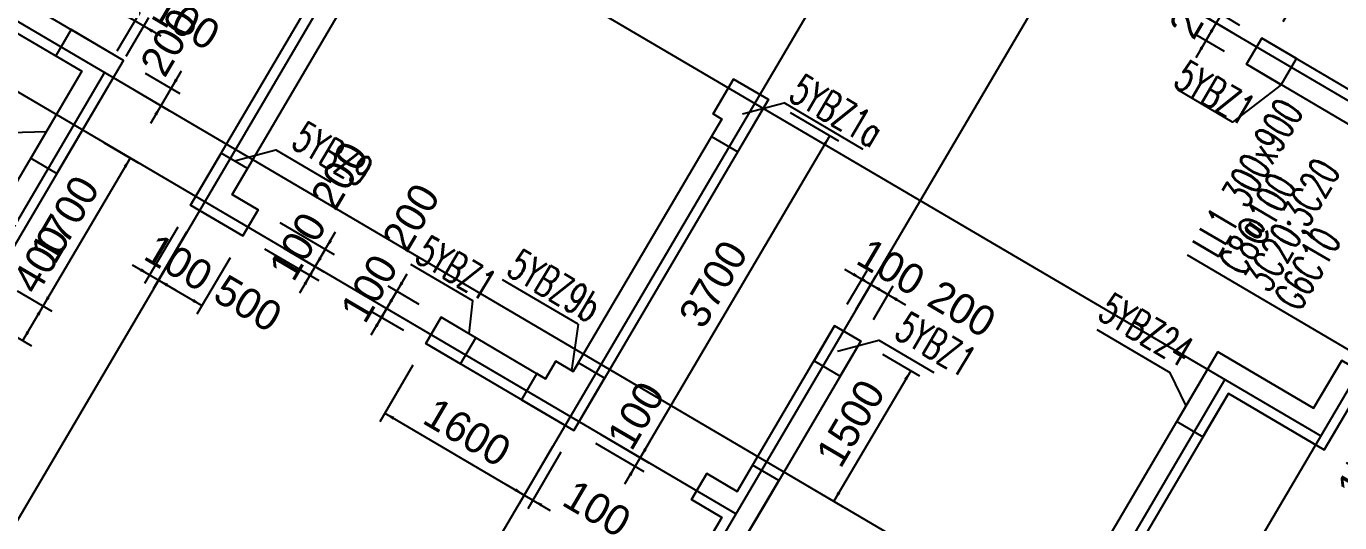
# Model space of a CAD drawing. Extents: x 387171 to 699106, y 11966 to 245688.
# Drawn here: x 515486 to 528486, y 163694 to 168611 of the extents above; entities that cross this region are included whole.
import ezdxf

# ---------------------------------------------------------------- set-up
doc = ezdxf.new("R2010")
doc.units = 0
doc.header["$LTSCALE"] = 100
doc.header["$MEASUREMENT"] = 0
doc.linetypes.add('DASHED', pattern=[19.05, 12.7, -6.35])
for name, color, linetype in [('b边缘构件', 235, 'Continuous'), ('COLU_DASH', 9, 'DASHED'), ('DOTE', 253, 'Continuous'), ('wall-主楼', 2, 'Continuous'), ('Y阴影', 254, 'Continuous'), ('小尺寸', 4, 'Continuous'), ('边缘构件标注', 1, 'Continuous')]:
    doc.layers.add(name, color=color, linetype=linetype)
doc.styles.add('hztxt', font='hztxt')
doc.styles.get("Standard").update_dxf_attribs({"font": 'standard'})
doc.dimstyles.get("Standard").update_dxf_attribs({"dimtxt": 300, "dimasz": 100, "dimexe": 100, "dimexo": 250, "dimgap": 100, "dimtad": 0, "dimtoh": 1, "dimdec": 0, "dimdsep": 46, "dimcen": 0.09, "dimclrt": 7, "dimadec": 0, "dimazin": 0, "dimtfac": 1, "dimtdec": 4, "dimtofl": 0, "dimtmove": 0, "dimatfit": 3, "dimfxl": 1, "dimtolj": 1, "dimtzin": 0, "dimarcsym": 0})

# ---------------------------------------------------------------- blocks, each defined once
blk = doc.blocks.new('*D362')
at = {"layer": '小尺寸', "color": 0, "linetype": 'ByBlock', "lineweight": -2}
for p, q in [((516663, 168147), (517006, 167945)), ((516717, 167651), (517021, 168168)), ((516562, 167974), (516904, 167773))]:
    blk.add_line(p, q, dxfattribs=at)
for points in [[(516920, 167996), (516956, 168091), (516985, 168074)], [(516818, 167823), (516782, 167729), (516753, 167746)]]:
    blk.add_solid(points, dxfattribs=at)
at = {"layer": '小尺寸', "color": 7, "linetype": 'Continuous', "lineweight": -2, "insert": (516898, 168453), "char_height": 300, "width": 566.67, "attachment_point": 5, "rotation": 59.5454, "style": 'hztxt'}
blk.add_mtext('200', dxfattribs=at)
blk = doc.blocks.new('*D3009')
at = {"layer": '小尺寸', "color": 0, "linetype": 'ByBlock', "lineweight": -2}
for p, q in [((519313, 165255), (518984, 164694)), ((519034, 164780), (520414, 163969)), ((520692, 164444), (520363, 163883))]:
    blk.add_line(p, q, dxfattribs=at)
for points in [[(519034, 164780), (519129, 164744), (519112, 164715)], [(520414, 163969), (520319, 164006), (520336, 164035)]]:
    blk.add_solid(points, dxfattribs=at)
at = {"layer": '小尺寸', "color": 7, "linetype": 'Continuous', "lineweight": -2, "insert": (519851, 164590), "char_height": 300, "width": 685, "attachment_point": 5, "rotation": 329.5454, "style": 'hztxt'}
blk.add_mtext('1600', dxfattribs=at)
blk = doc.blocks.new('*D3236')
at = {"layer": '小尺寸', "color": 0, "linetype": 'ByBlock', "lineweight": -2}
for p, q in [((520692, 164444), (520363, 163883)), ((520778, 164393), (520449, 163833)), ((520241, 164071), (520672, 163817))]:
    blk.add_line(p, q, dxfattribs=at)
for points in [[(520414, 163969), (520319, 164006), (520336, 164035)], [(520500, 163919), (520594, 163882), (520577, 163854)]]:
    blk.add_solid(points, dxfattribs=at)
at = {"layer": '小尺寸', "color": 7, "linetype": 'Continuous', "lineweight": -2, "insert": (521135, 163835), "char_height": 300, "width": 476.67, "attachment_point": 5, "rotation": 329.5454, "style": 'hztxt'}
blk.add_mtext('100', dxfattribs=at)
blk = doc.blocks.new('*D949')
at = {"layer": '小尺寸', "color": 0, "linetype": 'ByBlock', "lineweight": -2}
for p, q in [((527415, 168901), (527162, 168470)), ((527498, 168620), (527228, 168779)), ((527448, 168534), (527177, 168693))]:
    blk.add_line(p, q, dxfattribs=at)
for points in [[(527314, 168729), (527350, 168823), (527379, 168806)], [(527263, 168642), (527227, 168548), (527198, 168565)]]:
    blk.add_solid(points, dxfattribs=at)
at = {"layer": '小尺寸', "color": 7, "linetype": 'Continuous', "lineweight": -2, "insert": (527397, 169364), "char_height": 300, "width": 476.67, "attachment_point": 5, "rotation": 59.5454, "style": 'hztxt'}
blk.add_mtext('100', dxfattribs=at)
blk = doc.blocks.new('*D3665')
at = {"layer": '小尺寸', "color": 0, "linetype": 'ByBlock', "lineweight": -2}
for p, q in [((527364, 168815), (527060, 168298)), ((527448, 168534), (527177, 168693)), ((527346, 168362), (527075, 168521))]:
    blk.add_line(p, q, dxfattribs=at)
for points in [[(527263, 168642), (527299, 168737), (527328, 168720)], [(527162, 168470), (527125, 168375), (527097, 168392)]]:
    blk.add_solid(points, dxfattribs=at)
at = {"layer": '小尺寸', "color": 7, "linetype": 'Continuous', "lineweight": -2, "insert": (527081, 168825), "char_height": 300, "width": 566.67, "attachment_point": 5, "rotation": 59.5454, "style": 'hztxt'}
blk.add_mtext('200', dxfattribs=at)
blk = doc.blocks.new('*D3881')
at = {"layer": '小尺寸', "color": 0, "linetype": 'ByBlock', "lineweight": -2}
for p, q in [((527807, 169047), (528238, 168793)), ((527840, 168709), (528030, 169031)), ((527927, 168658), (528116, 168981))]:
    blk.add_line(p, q, dxfattribs=at)
for points in [[(527979, 168945), (527885, 168982), (527902, 169010)], [(528066, 168895), (528160, 168858), (528143, 168830)]]:
    blk.add_solid(points, dxfattribs=at)
at = {"layer": '小尺寸', "color": 7, "linetype": 'Continuous', "lineweight": -2, "insert": (528484, 168939), "char_height": 300, "width": 476.67, "attachment_point": 5, "rotation": 329.5454, "style": 'hztxt'}
blk.add_mtext('100', dxfattribs=at)
blk = doc.blocks.new('*D4316')
at = {"layer": '小尺寸', "color": 0, "linetype": 'ByBlock', "lineweight": -2}
for p, q in [((528979, 165023), (529439, 164753)), ((529353, 164803), (528973, 164157)), ((528599, 164377), (529059, 164106))]:
    blk.add_line(p, q, dxfattribs=at)
for points in [[(529353, 164803), (529317, 164709), (529288, 164726)], [(528973, 164157), (529009, 164252), (529038, 164235)]]:
    blk.add_solid(points, dxfattribs=at)
at = {"layer": '小尺寸', "color": 7, "linetype": 'Continuous', "lineweight": -2, "insert": (528948, 164607), "char_height": 300, "width": 566.67, "attachment_point": 5, "rotation": 59.5454, "style": 'hztxt'}
blk.add_mtext('750', dxfattribs=at)
blk = doc.blocks.new('*D2426')
at = {"layer": '小尺寸', "color": 0, "linetype": 'ByBlock', "lineweight": -2}
for p, q in [((528599, 164377), (529059, 164106)), ((529074, 164329), (528821, 163898)), ((528549, 164290), (529009, 164020))]:
    blk.add_line(p, q, dxfattribs=at)
for points in [[(528973, 164157), (529009, 164252), (529038, 164235)], [(528922, 164071), (528886, 163976), (528857, 163993)]]:
    blk.add_solid(points, dxfattribs=at)
at = {"layer": '小尺寸', "color": 7, "linetype": 'Continuous', "lineweight": -2, "insert": (528742, 164258), "char_height": 300, "width": 476.67, "attachment_point": 5, "rotation": 59.5454, "style": 'hztxt'}
blk.add_mtext('100', dxfattribs=at)
blk = doc.blocks.new('*D269')
at = {"layer": '小尺寸', "color": 0, "linetype": 'ByBlock', "lineweight": -2}
for p, q in [((521121, 164482), (521599, 164201)), ((521171, 164568), (521649, 164287)), ((521411, 164079), (521664, 164510))]:
    blk.add_line(p, q, dxfattribs=at)
for points in [[(521563, 164338), (521599, 164432), (521628, 164415)], [(521512, 164251), (521476, 164157), (521447, 164174)]]:
    blk.add_solid(points, dxfattribs=at)
at = {"layer": '小尺寸', "color": 7, "linetype": 'Continuous', "lineweight": -2, "insert": (521519, 164756), "char_height": 300, "width": 476.67, "attachment_point": 5, "rotation": 59.5454, "style": 'hztxt'}
blk.add_mtext('100', dxfattribs=at)
blk = doc.blocks.new('*D483')
at = {"layer": '小尺寸', "color": 0, "linetype": 'ByBlock', "lineweight": -2}
for p, q in [((523047, 167757), (523525, 167476)), ((521563, 164338), (523438, 167527)), ((521171, 164568), (521649, 164287))]:
    blk.add_line(p, q, dxfattribs=at)
for points in [[(523438, 167527), (523402, 167433), (523373, 167449)], [(521563, 164338), (521599, 164432), (521628, 164415)]]:
    blk.add_solid(points, dxfattribs=at)
at = {"layer": '小尺寸', "color": 7, "linetype": 'Continuous', "lineweight": -2, "insert": (522285, 166059), "char_height": 300, "width": 780, "attachment_point": 5, "rotation": 59.5454, "style": 'hztxt'}
blk.add_mtext('3700', dxfattribs=at)
blk = doc.blocks.new('*D456')
at = {"layer": '小尺寸', "color": 0, "linetype": 'ByBlock', "lineweight": -2}
for p, q in [((523960, 165364), (524325, 165150)), ((524239, 165200), (523479, 163907)), ((523200, 164071), (523565, 163856))]:
    blk.add_line(p, q, dxfattribs=at)
for points in [[(524239, 165200), (524203, 165106), (524174, 165122)], [(523479, 163907), (523515, 164002), (523544, 163985)]]:
    blk.add_solid(points, dxfattribs=at)
at = {"layer": '小尺寸', "color": 7, "linetype": 'Continuous', "lineweight": -2, "insert": (523644, 164680), "char_height": 300, "width": 690, "attachment_point": 5, "rotation": 59.5454, "style": 'hztxt'}
blk.add_mtext('1500', dxfattribs=at)
blk = doc.blocks.new('*D707')
at = {"layer": '小尺寸', "color": 0, "linetype": 'ByBlock', "lineweight": -2}
for p, q in [((516986, 166623), (516656, 166063)), ((517072, 166572), (516742, 166012)), ((516534, 166250), (516965, 165997))]:
    blk.add_line(p, q, dxfattribs=at)
for points in [[(516707, 166149), (516612, 166185), (516629, 166214)], [(516793, 166098), (516888, 166062), (516871, 166033)]]:
    blk.add_solid(points, dxfattribs=at)
at = {"layer": '小尺寸', "color": 7, "linetype": 'Continuous', "lineweight": -2, "insert": (516994, 166270), "char_height": 300, "width": 476.67, "attachment_point": 5, "rotation": 329.5454, "style": 'hztxt'}
blk.add_mtext('100', dxfattribs=at)
blk = doc.blocks.new('*D953')
at = {"layer": '小尺寸', "color": 0, "linetype": 'ByBlock', "lineweight": -2}
for p, q in [((517072, 166572), (516742, 166012)), ((517503, 166319), (517173, 165759)), ((516793, 166098), (517224, 165845))]:
    blk.add_line(p, q, dxfattribs=at)
for points in [[(516793, 166098), (516888, 166062), (516871, 166033)], [(517224, 165845), (517129, 165881), (517146, 165910)]]:
    blk.add_solid(points, dxfattribs=at)
at = {"layer": '小尺寸', "color": 7, "linetype": 'Continuous', "lineweight": -2, "insert": (517681, 165866), "char_height": 300, "width": 566.67, "attachment_point": 5, "rotation": 329.5454, "style": 'hztxt'}
blk.add_mtext('500', dxfattribs=at)
blk = doc.blocks.new('*D3407')
at = {"layer": '小尺寸', "color": 0, "linetype": 'ByBlock', "lineweight": -2}
for p, q in [((517845, 166408), (518381, 166093)), ((518039, 166410), (518431, 166179)), ((518193, 165971), (518446, 166402))]:
    blk.add_line(p, q, dxfattribs=at)
for points in [[(518345, 166230), (518381, 166324), (518410, 166307)], [(518294, 166144), (518258, 166049), (518229, 166066)]]:
    blk.add_solid(points, dxfattribs=at)
at = {"layer": '小尺寸', "color": 7, "linetype": 'Continuous', "lineweight": -2, "insert": (518173, 166431), "char_height": 300, "width": 476.67, "attachment_point": 5, "rotation": 59.5454, "style": 'hztxt'}
blk.add_mtext('100', dxfattribs=at)
blk = doc.blocks.new('*D3887')
at = {"layer": '小尺寸', "color": 0, "linetype": 'ByBlock', "lineweight": -2}
for p, q in [((517997, 166666), (518533, 166351)), ((518244, 166057), (518548, 166575)), ((518039, 166410), (518431, 166179))]:
    blk.add_line(p, q, dxfattribs=at)
for points in [[(518446, 166402), (518483, 166497), (518512, 166480)], [(518345, 166230), (518309, 166135), (518280, 166152)]]:
    blk.add_solid(points, dxfattribs=at)
at = {"layer": '小尺寸', "color": 7, "linetype": 'Continuous', "lineweight": -2, "insert": (518586, 167133), "char_height": 300, "width": 566.67, "attachment_point": 5, "rotation": 59.5454, "style": 'hztxt'}
blk.add_mtext('200', dxfattribs=at)
blk = doc.blocks.new('*D4122')
at = {"layer": '小尺寸', "color": 0, "linetype": 'ByBlock', "lineweight": -2}
for p, q in [((518900, 165555), (519154, 165986)), ((519224, 165597), (518915, 165778)), ((519275, 165683), (518966, 165865))]:
    blk.add_line(p, q, dxfattribs=at)
for points in [[(519052, 165814), (519088, 165909), (519117, 165892)], [(519001, 165728), (518965, 165633), (518936, 165650)]]:
    blk.add_solid(points, dxfattribs=at)
at = {"layer": '小尺寸', "color": 7, "linetype": 'Continuous', "lineweight": -2, "insert": (518880, 166015), "char_height": 300, "width": 476.67, "attachment_point": 5, "rotation": 59.5454, "style": 'hztxt'}
blk.add_mtext('100', dxfattribs=at)
blk = doc.blocks.new('*D4358')
at = {"layer": '小尺寸', "color": 0, "linetype": 'ByBlock', "lineweight": -2}
for p, q in [((518951, 165642), (519255, 166159)), ((519376, 165855), (519067, 166037)), ((519275, 165683), (518966, 165865))]:
    blk.add_line(p, q, dxfattribs=at)
for points in [[(519154, 165986), (519190, 166081), (519219, 166064)], [(519052, 165814), (519016, 165719), (518987, 165736)]]:
    blk.add_solid(points, dxfattribs=at)
at = {"layer": '小尺寸', "color": 7, "linetype": 'Continuous', "lineweight": -2, "insert": (519294, 166718), "char_height": 300, "width": 566.67, "attachment_point": 5, "rotation": 59.5454, "style": 'hztxt'}
blk.add_mtext('200', dxfattribs=at)
blk = doc.blocks.new('*D3034')
at = {"layer": '小尺寸', "color": 0, "linetype": 'ByBlock', "lineweight": -2}
for p, q in [((523585, 166207), (524016, 165953)), ((523612, 165859), (523808, 166192)), ((523699, 165808), (523894, 166141))]:
    blk.add_line(p, q, dxfattribs=at)
for points in [[(523757, 166105), (523663, 166142), (523680, 166170)], [(523844, 166055), (523938, 166018), (523921, 165990)]]:
    blk.add_solid(points, dxfattribs=at)
at = {"layer": '小尺寸', "color": 7, "linetype": 'Continuous', "lineweight": -2, "insert": (524045, 166226), "char_height": 300, "width": 476.67, "attachment_point": 5, "rotation": 329.5454, "style": 'hztxt'}
blk.add_mtext('100', dxfattribs=at)
blk = doc.blocks.new('*D3253')
at = {"layer": '小尺寸', "color": 0, "linetype": 'ByBlock', "lineweight": -2}
for p, q in [((523671, 166156), (524188, 165852)), ((523699, 165808), (523894, 166141)), ((523871, 165707), (524067, 166040))]:
    blk.add_line(p, q, dxfattribs=at)
for points in [[(523844, 166055), (523749, 166091), (523766, 166120)], [(524016, 165953), (524111, 165917), (524094, 165888)]]:
    blk.add_solid(points, dxfattribs=at)
at = {"layer": '小尺寸', "color": 7, "linetype": 'Continuous', "lineweight": -2, "insert": (524747, 165813), "char_height": 300, "width": 566.67, "attachment_point": 5, "rotation": 329.5454, "style": 'hztxt'}
blk.add_mtext('200', dxfattribs=at)
blk = doc.blocks.new('*D2100')
at = {"layer": '小尺寸', "color": 0, "linetype": 'ByBlock', "lineweight": -2}
for p, q in [((516387, 168367), (516612, 168750)), ((516820, 168512), (516389, 168765)), ((516473, 168316), (516698, 168699))]:
    blk.add_line(p, q, dxfattribs=at)
for points in [[(516561, 168664), (516467, 168700), (516483, 168729)], [(516647, 168613), (516742, 168577), (516725, 168548)]]:
    blk.add_solid(points, dxfattribs=at)
at = {"layer": '小尺寸', "color": 7, "linetype": 'Continuous', "lineweight": -2, "insert": (517066, 168657), "char_height": 300, "width": 476.67, "attachment_point": 5, "rotation": 329.5454, "style": 'hztxt'}
blk.add_mtext('100', dxfattribs=at)
blk = doc.blocks.new('*D2329')
at = {"layer": '小尺寸', "color": 0, "linetype": 'ByBlock', "lineweight": -2}
for p, q in [((514577, 169432), (514802, 169814)), ((516561, 168664), (514751, 169728)), ((516387, 168367), (516612, 168750))]:
    blk.add_line(p, q, dxfattribs=at)
for points in [[(514751, 169728), (514846, 169692), (514829, 169663)], [(516561, 168664), (516467, 168700), (516483, 168729)]]:
    blk.add_solid(points, dxfattribs=at)
at = {"layer": '小尺寸', "color": 7, "linetype": 'Continuous', "lineweight": -2, "insert": (515783, 169411), "char_height": 300, "width": 775, "attachment_point": 5, "rotation": 329.5454, "style": 'hztxt'}
blk.add_mtext('2100', dxfattribs=at)
blk = doc.blocks.new('*D3943')
at = {"layer": '小尺寸', "color": 0, "linetype": 'ByBlock', "lineweight": -2}
for p, q in [((516258, 167457), (516601, 167255)), ((516515, 167306), (515653, 165841)), ((515396, 165992), (515739, 165790))]:
    blk.add_line(p, q, dxfattribs=at)
for points in [[(516515, 167306), (516478, 167211), (516449, 167228)], [(515653, 165841), (515689, 165936), (515718, 165919)]]:
    blk.add_solid(points, dxfattribs=at)
at = {"layer": '小尺寸', "color": 7, "linetype": 'Continuous', "lineweight": -2, "insert": (515868, 166700), "char_height": 300, "width": 690, "attachment_point": 5, "rotation": 59.5454, "style": 'hztxt'}
blk.add_mtext('1700', dxfattribs=at)
blk = doc.blocks.new('*D4165')
at = {"layer": '小尺寸', "color": 0, "linetype": 'ByBlock', "lineweight": -2}
for p, q in [((515396, 165992), (515739, 165790)), ((515653, 165841), (515450, 165496)), ((515194, 165647), (515537, 165445))]:
    blk.add_line(p, q, dxfattribs=at)
for points in [[(515653, 165841), (515617, 165746), (515588, 165763)], [(515450, 165496), (515487, 165591), (515515, 165574)]]:
    blk.add_solid(points, dxfattribs=at)
at = {"layer": '小尺寸', "color": 7, "linetype": 'Continuous', "lineweight": -2, "insert": (515634, 166302), "char_height": 300, "width": 576.67, "attachment_point": 5, "rotation": 59.5454, "style": 'hztxt'}
blk.add_mtext('400', dxfattribs=at)

msp = doc.modelspace()

# ---------------------------------------------------------------- hatches: boundary and pattern name
at = {"layer": 'Y阴影'}
h = msp.add_hatch(dxfattribs=at)
h.set_pattern_fill('ANSI31', color=256, scale=25, angle=-30.45463, style=0)
h.set_pattern_definition([])
h.paths.add_polyline_path([(515930.6, 168577.5), (515778.5, 168318.8), (516037.1, 168166.8), (515530.3, 167304.8), (515788.9, 167152.7), (516447.8, 168273.3)], flags=0)
h = msp.add_hatch(dxfattribs=at)
h.set_pattern_fill('ANSI31', color=256, scale=25, angle=-30.45463, style=0)
h.set_pattern_definition([])
h.paths.add_polyline_path([(527713.7, 168493.5), (527561.7, 168234.9), (527906.5, 168032.2), (528058.6, 168290.8)], flags=0)
h = msp.add_hatch(dxfattribs=at)
h.set_pattern_fill('ANSI31', color=256, scale=25, angle=-30.45463, style=0)
h.set_pattern_definition([])
h.paths.add_polyline_path([(522268.5, 167519), (522527.1, 167366.9), (522831.3, 167884.2), (522486.4, 168086.9), (522283.7, 167742.1), (522369.9, 167691.4)], flags=0)
h = msp.add_hatch(dxfattribs=at)
h.set_pattern_fill('ANSI31', color=256, scale=25, angle=-30.45463, style=0)
h.set_pattern_definition([])
h.paths.add_polyline_path([(517416.4, 167355.8), (517112.3, 166838.6), (517629.5, 166534.5), (517781.5, 166793.1), (517522.9, 166945.2), (517675, 167203.8)], flags=0)
h = msp.add_hatch(dxfattribs=at)
h.set_pattern_fill('ANSI31', color=256, scale=25, angle=-30.45463, style=0)
h.set_pattern_definition([])
h.paths.add_polyline_path([(519591.8, 165728.7), (519439.7, 165470.1), (519784.6, 165267.3), (519936.6, 165526)], flags=0)
h = msp.add_hatch(dxfattribs=at)
h.set_pattern_fill('ANSI31', color=256, scale=25, angle=-30.45463, style=0)
h.set_pattern_definition([])
h.paths.add_polyline_path([(523485.7, 165643.2), (523283, 165298.4), (523541.6, 165146.4), (523744.3, 165491.2)], flags=0)
h = msp.add_hatch(dxfattribs=at)
h.set_pattern_fill('ANSI31', color=256, scale=25, angle=-30.45463, style=0)
h.set_pattern_definition([])
h.paths.add_polyline_path([(527278.3, 165385.4), (526872.8, 164695.8), (527131.4, 164543.7), (527384.8, 164974.7), (528333.1, 164417.2), (528763.9, 165149.9), (528505.3, 165302), (528226.5, 164827.9)], flags=0)
h = msp.add_hatch(dxfattribs=at)
h.set_pattern_fill('ANSI31', color=256, scale=25, angle=-30.45463, style=0)
h.set_pattern_definition([])
h.paths.add_polyline_path([(521209.3, 165125.7), (520950.7, 165277.7), (520900.2, 165191.8), (520727.8, 165293.1), (520626.4, 165120.7), (520540, 165171.2), (520388, 164912.5), (520905.2, 164608.4)], flags=0)
h = msp.add_hatch(dxfattribs=at)
h.set_pattern_fill('ANSI31', color=256, scale=25, angle=-30.45463, style=0)
h.set_pattern_definition([])
h.paths.add_polyline_path([(522221, 164182.8), (522068.9, 163924.2), (522370.7, 163746.8), (522066.5, 163229.6), (522885.5, 162748.1), (523037.5, 163006.7), (522477.2, 163336.1), (522933.4, 164112), (522674.8, 164264), (522522.7, 164005.4)], flags=0)

# ---------------------------------------------------------------- linework, layer by layer
at = {"layer": 'b边缘构件'}
for points in [[(515930.6, 168577.5), (515778.5, 168318.8), (516037.1, 168166.8), (515530.3, 167304.8), (515788.9, 167152.7), (516447.8, 168273.3), (515930.6, 168577.5)], [(527713.7, 168493.5), (527561.7, 168234.9), (527906.5, 168032.2), (528058.6, 168290.8), (527713.7, 168493.5)], [(522268.5, 167519), (522527.1, 167366.9), (522831.3, 167884.2), (522486.4, 168086.9), (522283.7, 167742.1), (522369.9, 167691.4), (522268.5, 167519)], [(517416.4, 167355.8), (517112.3, 166838.6), (517629.5, 166534.5), (517781.5, 166793.1), (517522.9, 166945.2), (517675, 167203.8), (517416.4, 167355.8)], [(519591.8, 165728.7), (519439.7, 165470.1), (519784.6, 165267.3), (519936.6, 165526), (519591.8, 165728.7)], [(523485.7, 165643.2), (523283, 165298.4), (523541.6, 165146.4), (523744.3, 165491.2), (523485.7, 165643.2)], [(527278.3, 165385.4), (526872.8, 164695.8), (527131.4, 164543.7), (527384.8, 164974.7), (528333.1, 164417.2), (528763.9, 165149.9), (528505.3, 165302), (528226.5, 164827.9), (527278.3, 165385.4)], [(522221, 164182.8), (522068.9, 163924.2), (522370.7, 163746.8), (522066.5, 163229.6), (522885.5, 162748.1), (523037.5, 163006.7), (522477.2, 163336.1), (522933.4, 164112), (522674.8, 164264), (522522.7, 164005.4), (522221, 164182.8)]]:
    msp.add_lwpolyline(points, dxfattribs=at)
msp.add_lwpolyline([(521209.3, 165125.7), (520950.7, 165277.7), (520900.2, 165191.8), (520727.8, 165293.1), (520626.4, 165120.7), (520540, 165171.2), (520388, 164912.5), (520905.2, 164608.4)], close=True, dxfattribs=at)
at = {"layer": 'COLU_DASH'}
msp.add_line((522268.5, 167519), (522527.1, 167366.9), dxfattribs=at)
at = {"layer": 'DOTE'}
for p, q in [((487311.5, 188652.7), (528297.4, 164553.8)), ((522507.5, 163782.3), (485487, 185549.6)), ((525503.2, 180912.2), (512139.5, 158183.9)), ((530761.6, 177820.4), (517397.8, 155092)), ((531878.7, 158968.3), (502295.3, 176362.7)), ((534727, 175488.8), (521363.2, 152760.5)), ((524975.1, 171727.5), (515760, 156055.1)), ((525852.6, 169471.4), (534784, 164220)), ((516260.2, 168151.6), (510846.4, 158944.1)), ((527349.2, 165111.4), (520415, 153318))]:
    msp.add_line(p, q, dxfattribs=at)
at = {"layer": 'wall-主楼'}
for points in [[(517629.5, 166534.5), (517112.3, 166838.6), (518886.3, 169855.7), (517679.4, 170565.3), (517831.5, 170823.9), (519296.9, 169962.3), (517522.9, 166945.2), (517781.5, 166793.1)], [(512521.9, 163273.4), (513254.6, 162842.5), (516447.8, 168273.3), (514551.3, 169388.4), (514399.3, 169129.8), (516037.1, 168166.8), (513148, 163253.2), (512673.9, 163532)], [(529443, 166896.7), (529270.6, 166998.1), (529371.9, 167170.5), (527561.7, 168234.9), (527713.7, 168493.5), (528662, 167936), (528966.1, 168453.2), (529224.7, 168301.1), (528920.6, 167783.9), (529955, 167175.7), (529524.2, 166443), (529265.6, 166595)], [(520905.2, 164608.4), (519439.7, 165470.1), (519591.8, 165728.7), (520626.2, 165120.5), (520727.6, 165292.9), (520900, 165191.5), (522369.9, 167691.4), (522283.7, 167742.1), (522486.4, 168086.9), (522831.3, 167884.2)], [(527278.3, 165385.4), (528226.5, 164827.8), (528505.3, 165302), (528763.9, 165149.9), (528333.1, 164417.2), (527384.8, 164974.7), (525256.1, 161354.2), (524437.1, 161835.7), (524589.2, 162094.3), (524977.1, 161866.2), (525078.5, 162038.6), (525250.9, 161937.3)]]:
    msp.add_lwpolyline(points, close=True, dxfattribs=at)
msp.add_lwpolyline([(522885.5, 162748), (522066.5, 163229.6), (522370.7, 163746.8), (522068.9, 163924.2), (522221, 164182.8), (522522.7, 164005.4), (523485.7, 165643.2), (523744.3, 165491.2), (522781.3, 163853.3), (522477.2, 163336.1), (523037.5, 163006.7), (522885.5, 162748)], dxfattribs=at)
at = {"layer": '边缘构件标注', "color": 200}
for p, q in [((522575.2, 167744.7), (522985.9, 167851.2)), ((523770.1, 167390.1), (522985.9, 167851.2)), ((515329.2, 167559.4), (515685.2, 167568.3)), ((526974.5, 166347.6), (528568.9, 165410.1)), ((520948.2, 165660.7), (520198.6, 166101.5)), ((520948.2, 165660.7), (520880.9, 165202.8))]:
    msp.add_line(p, q, dxfattribs=at)
for points in [[(527906.5, 168032.2), (527425.4, 167660.7), (526882.3, 167980)], [(517545.7, 167279.8), (517956.3, 167386.3), (518499.4, 167067)], [(519867.9, 165566.3), (519905.9, 165892), (519293, 166252.4)], [(523513.7, 165394.8), (523924.3, 165501.4), (524467.4, 165182)], [(526965.3, 164853), (526808, 165177.5), (526083.9, 165603.2)]]:
    msp.add_lwpolyline(points, dxfattribs=at)

# ---------------------------------------------------------------- texts
at = {"layer": '边缘构件标注', "color": 200, "width": 0.7}
for s, rotation, p in [('5YBZ1', 329.54537, (526823.6, 168028.3)), ('5YBZ1a', 329.54537, (523016, 167890.5)), ('LL1 300x900', 59.54537, (527273.6, 166303.5)), ('5YBZ9', 329.54537, (518093.2, 167421.9)), ('3C20;3C20', 59.54537, (527784.4, 165960.4)), ('C8@100', 59.54537, (527535.4, 166126.1)), ('5YBZ1', 329.54537, (519313.9, 166292.6)), ('G6C10', 59.54537, (528083.7, 165774.2)), ('5YBZ9b', 329.54537, (520223.8, 166157.9)), ('5YBZ24', 329.54537, (526075.6, 165724.1)), ('5YBZ1', 329.54537, (524061.2, 165536.9))]:
    msp.add_text(s, height=300, rotation=rotation, dxfattribs=at).set_placement(p)

# ---------------------------------------------------------------- dimensions: what is measured, and where the dimension line sits
at = {"layer": '小尺寸'}
for base, p1, p2, angle, picture, middle in [((514751, 169728), (516260.2, 168151.6), (514450, 169216), 149.54537, '*D2329', (515782.8, 169411.3)), ((527263.1, 168642.5), (527713.7, 168493.5), (527663.1, 168407.3), 59.54537, '*D949', (527200.6, 169029.5)), ((527161.7, 168470.1), (527663.1, 168407.3), (527561.7, 168234.9), 59.54537, '*D3665', (526835.6, 168408.8)), ((528065.6, 168894.6), (527713.7, 168493.5), (527799.9, 168442.8), 329.54537, '*D3881', (528149.2, 169135.4)), ((516561.2, 168663.6), (516346.4, 168100.9), (516260.2, 168151.6), 149.54537, '*D2100', (516731, 168853.7)), ((523438.4, 167527.2), (520955.9, 164694.6), (522831.3, 167884.2), 59.54537, '*D483', (522285.2, 166059.1)), ((515653.1, 165841), (516042.3, 167583.7), (515180.9, 166118.6), 59.54537, '*D3943', (515868.3, 166700.2)), ((518446.5, 166402.1), (517823.5, 166536.4), (517781.5, 166793.1), 59.54537, '*D3887', (518341.5, 166716.8)), ((519153.5, 165986.4), (519490.4, 165556.3), (519591.8, 165728.7), 59.54537, '*D4358', (519048.5, 166301.1)), ((516793, 166098.3), (517112.3, 166838.6), (517198.5, 166787.9), 329.54537, '*D707', (516659.4, 166466.8)), ((517224, 165844.9), (517198.5, 166787.9), (517629.5, 166534.5), 329.54537, '*D953', (517135.2, 166187.1)), ((518345.1, 166229.7), (517629.5, 166534.5), (517823.5, 166536.4), 59.54537, '*D3407', (517976.6, 166096.2)), ((515450.3, 165496.2), (515180.9, 166118.6), (514978.1, 165773.8), 59.54537, '*D4165', (515336.2, 165795.3)), ((523843.7, 166054.7), (523485.7, 165643.2), (523571.9, 165592.6), 329.54537, '*D3034', (523710.1, 166423.3)), ((519052.2, 165814), (519439.7, 165470.1), (519490.4, 165556.3), 59.54537, '*D4122', (518683.6, 165680.4)), ((524016.1, 165953.3), (523571.9, 165592.6), (523744.3, 165491.2), 329.54537, '*D3253', (524330.8, 166058.3)), ((523478.9, 163907.2), (523744.3, 165491.2), (522984.1, 164198.1), 59.54537, '*D456', (523643.6, 164680.4)), ((528973, 164156.9), (528763.9, 165149.9), (528383.8, 164503.4), 59.54537, '*D4316', (528947.5, 164606.9)), ((521563.1, 164337.6), (520905.2, 164608.4), (520955.9, 164694.6), 59.54537, '*D269', (521322.2, 164421.2)), ((528922.3, 164070.7), (528383.8, 164503.4), (528333.1, 164417.2), 59.54537, '*D2426', (528545.6, 163923.3))]:
    dim = msp.add_linear_dim(base=base, p1=p1, p2=p2, angle=angle, dimstyle='Standard', dxfattribs=at)
    dim.commit()
    dim.dimension.update_dxf_attribs({"geometry": picture, "text_midpoint": middle})
for p1, p2, distance, picture, middle in [((516346.4, 168100.9), (516447.8, 168273.3), -547.4, '*D362', (516653.5, 168036.4)), ((519439.7, 165470.1), (520819, 164659.1), -800, '*D3009', (519850.6, 164590.5)), ((520819, 164659.1), (520905.2, 164608.4), -800, '*D3236', (520800.5, 164032))]:
    dim = msp.add_aligned_dim(p1=p1, p2=p2, distance=distance, dimstyle='Standard', dxfattribs=at)
    dim.commit()
    dim.dimension.update_dxf_attribs({"geometry": picture, "text_midpoint": middle})

doc.saveas('drawing.dxf')
